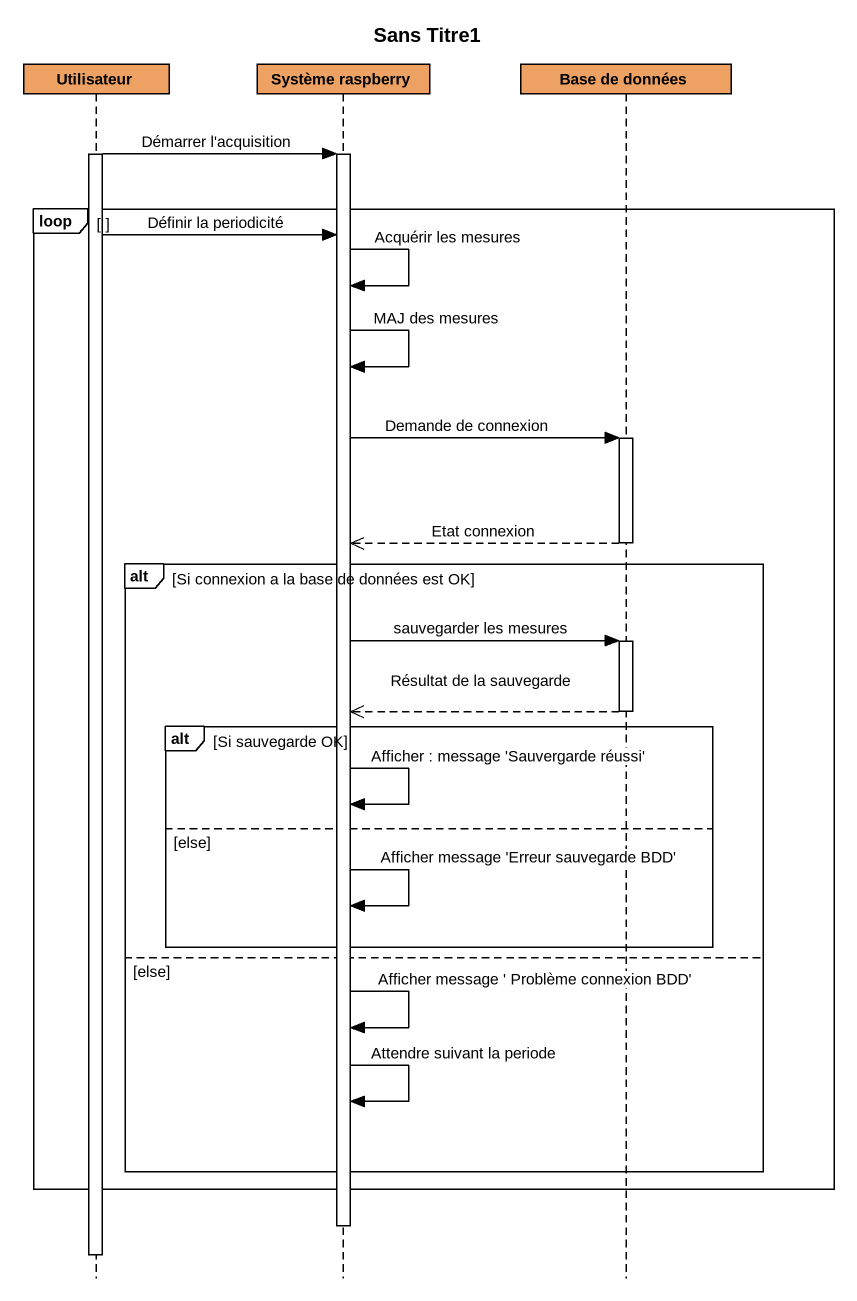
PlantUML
@startuml
title Sans Titre1
hide footbox
participant Utilisateur #EDA162
participant "Système raspberry" as Système_raspberry #EDA162
participant "Base de données" as Base_de_données #EDA162

activate Utilisateur
Utilisateur -> Système_raspberry : Démarrer l'acquisition
activate Système_raspberry
loop
  Utilisateur -> Système_raspberry : Définir la periodicité
  Système_raspberry -> Système_raspberry : Acquérir les mesures
  Système_raspberry -> Système_raspberry : MAJ des mesures
  Système_raspberry -> Base_de_données : Demande de connexion
  activate Base_de_données
  Base_de_données -->> Système_raspberry : Etat connexion
  deactivate Base_de_données
  alt Si connexion a la base de données est OK
    Système_raspberry -> Base_de_données : sauvegarder les mesures
    activate Base_de_données
    Base_de_données -->> Système_raspberry : Résultat de la sauvegarde
    deactivate Base_de_données
    alt Si sauvegarde OK
      Système_raspberry -> Système_raspberry : Afficher : message 'Sauvergarde réussi'
    else else
      Système_raspberry -> Système_raspberry : Afficher message 'Erreur sauvegarde BDD'
    end
  else else
    Système_raspberry -> Système_raspberry : Afficher message ' Problème connexion BDD'
    Système_raspberry -> Système_raspberry : Attendre suivant la periode
  end
end
deactivate Système_raspberry
deactivate Utilisateur
@enduml
